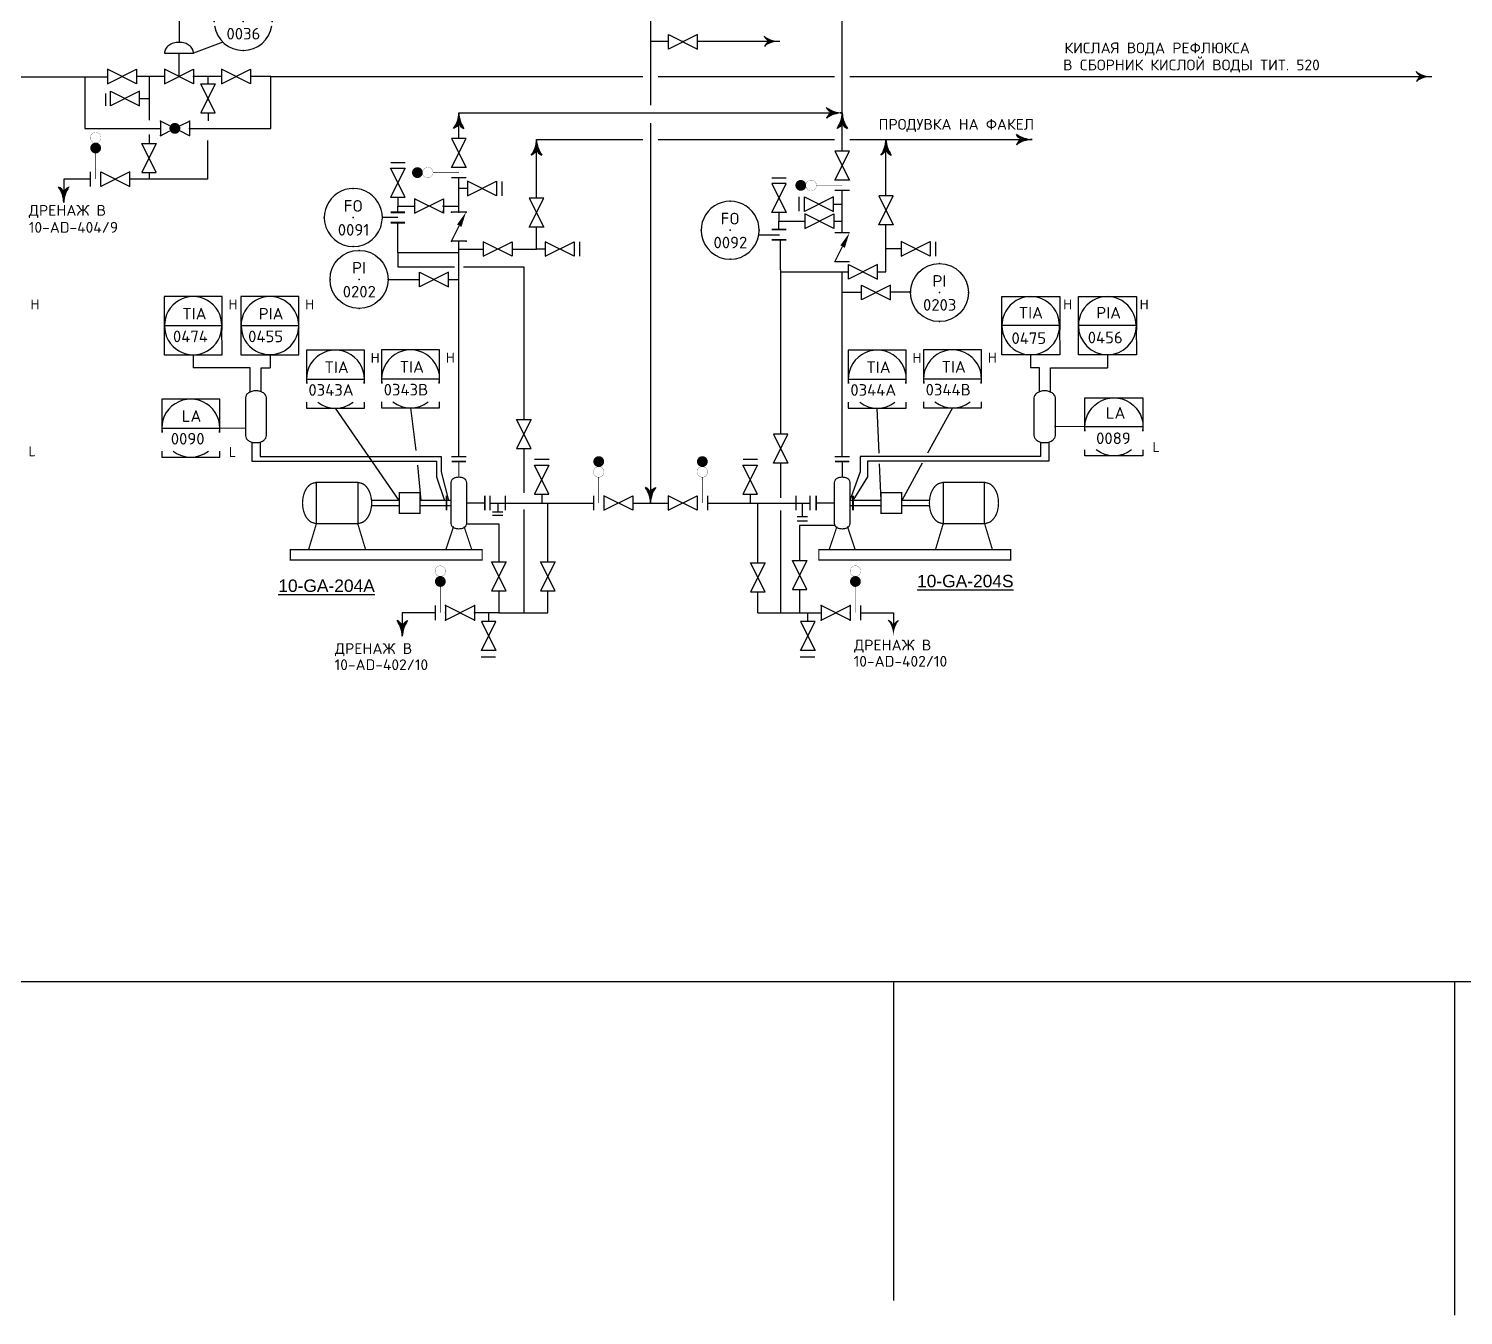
# Model space of a CAD drawing. Extents: x 78 to 490, y 181 to 404.
# Drawn here: x 412.7 to 430.01, y 181.8 to 197.31 of the extents above; entities that cross this region are included whole.
import ezdxf
from ezdxf.enums import TextEntityAlignment as Align

# ---------------------------------------------------------------- set-up
doc = ezdxf.new("R2010")
doc.units = 0
doc.linetypes.add('SDASH', pattern=[0.09375, 0.046875, -0.046875])
doc.layers.get('0').update_dxf_attribs({"linetype": 'CONTINUOUS'})
for name, color, linetype in [('IN-ATTRIBS', 7, 'CONTINUOUS'), ('IN-EQUIPMENT', 7, 'CONTINUOUS'), ('IN-INST-TAP', 7, 'CONTINUOUS'), ('IN-INSTRUMENT', 7, 'SDASH'), ('IN-MAJ-PROC', 7, 'CONTINUOUS'), ('IN-MIN-PROC', 7, 'CONTINUOUS'), ('IN-PNEUMATIC', 7, 'CONTINUOUS'), ('IN-TEXT', 51, 'CONTINUOUS')]:
    doc.layers.add(name, color=color, linetype=linetype)
doc.styles.add('ATTRIBS', font='SIMPLEX', dxfattribs={"width": 0.8, "height": 0.125})
doc.styles.add('HELV', font='HELV', dxfattribs={"height": 0.15})
doc.styles.add('NARROW', font='simplex', dxfattribs={"width": 0.75, "height": 0.1})
doc.styles.add('S1', font='simplex.shx')
doc.styles.add('SIMPLEX', font='SIMPLEX.shx')

# ---------------------------------------------------------------- blocks, each defined once
blk = doc.blocks.new('PH35')
at = {"layer": 'IN-ATTRIBS'}
for p in [(0, 0.25), (-0.25, 0), (0, 0), (0.25, 0), (0, -0.25)]:
    blk.add_point(p, dxfattribs=at)
at = {"layer": 'IN-ATTRIBS', "flags": 1}
for tag, style, width, p in [('IDNUM', 'ATTRIBS', 0.8, (0.009, 0.584)), ('DWGNO', 'ATTRIBS', 0.8, (0.003, 0.447)), ('FILENO', 'ATTRIBS', 0.8, (-0.003, 0.311)), ('LOC', 'ATTRIBS', 0.8, (-0.08, -0.422)), ('SIG', 'ATTRIBS', 0.8, (-0.087, -0.563)), ('INSTALL', 'ATTRIBS', 0.8, (-0.087, -0.699)), ('SERV', 'ATTRIBS', 0.8, (-0.083, -0.838)), ('DATE', 'ATTRIBS', 0.8, (-0.088, -0.969)), ('DES', 'NARROW', 0.75, (-0.087, -1.102)), ('CSYS', 'NARROW', 0.75, (-0.087, -1.243))]:
    blk.add_attdef(tag, text='', height=0.1, dxfattribs=dict(at, style=style, width=width)).set_placement(p, align=Align.CENTER)
at = {"layer": 'IN-ATTRIBS', "style": 'ATTRIBS', "flags": 1}
blk.add_attdef('SYSCDI', text='', height=0.1, dxfattribs=at).set_placement((-0.312, 0.312), align=Align.RIGHT)
at = {"layer": 'IN-ATTRIBS', "style": 'S1'}
for tag, p in [('XT', (0.324, 0.257)), ('A1', (0.323, 0.115)), ('A2', (0.323, -0.035)), ('A3', (0.323, -0.185)), ('RES', (0.323, -0.342))]:
    blk.add_attdef(tag, p, '', height=0.1, dxfattribs=at)
at = {"layer": 'IN-ATTRIBS', "style": 'ATTRIBS'}
blk.add_attdef('SYSCDV', text='', height=0.1, dxfattribs=at).set_placement((-0.312, 0.141), align=Align.RIGHT)
at = {"layer": 'IN-ATTRIBS', "style": 'S1'}
for tag, p in [('INSTTYPE', (0, 0.05)), ('TAGNUM', (0.002, -0.156)), ('MD', (0.402, -0.565)), ('SZ', (0.402, -0.696))]:
    blk.add_attdef(tag, text='', height=0.1, dxfattribs=at).set_placement(p, align=Align.CENTER)
blk = doc.blocks.new('PH35A')
blk.add_circle((0, 0), 0.25)
blk = doc.blocks.new('VALVTEXT')
at = {"layer": 'IN-ATTRIBS'}
for p in [(0, 0.0625), (0, 0), (0.25, 0.0625), (0.25, 0), (0, -0.0625), (0.25, -0.0625)]:
    blk.add_point(p, dxfattribs=at)
at = {"layer": 'IN-ATTRIBS', "style": 'S1', "flags": 1}
for tag, p in [('IDNUM', (0.125, 0.5625)), ('DWGNO', (0.125, 0.4375)), ('FILENO', (0.125, 0.3125))]:
    blk.add_attdef(tag, text='', height=0.1, dxfattribs=at).set_placement(p, align=Align.CENTER)
at = {"layer": 'IN-ATTRIBS', "style": 'S1'}
for tag, p in [('MODE', (0.125, 0.078125)), ('SIZE', (0.125, -0.1875))]:
    blk.add_attdef(tag, text='', height=0.1, dxfattribs=at).set_placement(p, align=Align.CENTER)
blk = doc.blocks.new('BUBTEXT')
at = {"layer": 'IN-ATTRIBS'}
for p in [(0, 0.25), (-0.25, 0), (0, 0), (0.25, 0), (0, -0.25)]:
    blk.add_point(p, dxfattribs=at)
at = {"layer": 'IN-ATTRIBS', "flags": 1}
for tag, style, width, p in [('IDNUM', 'ATTRIBS', 0.8, (0.009, 0.584)), ('DWGNO', 'ATTRIBS', 0.8, (0.003, 0.447)), ('FILENO', 'ATTRIBS', 0.8, (-0.003, 0.311)), ('LOC', 'ATTRIBS', 0.8, (-0.08, -0.422)), ('SIG', 'ATTRIBS', 0.8, (-0.087, -0.563)), ('INSTALL', 'ATTRIBS', 0.8, (-0.087, -0.699)), ('SERV', 'ATTRIBS', 0.8, (-0.083, -0.838)), ('DATE', 'ATTRIBS', 0.8, (-0.088, -0.969)), ('DES', 'NARROW', 0.75, (-0.087, -1.102)), ('CSYS', 'NARROW', 0.75, (-0.087, -1.243))]:
    blk.add_attdef(tag, text='', height=0.1, dxfattribs=dict(at, style=style, width=width)).set_placement(p, align=Align.CENTER)
at = {"layer": 'IN-ATTRIBS', "style": 'ATTRIBS', "flags": 1}
blk.add_attdef('SYSCDI', text='', height=0.1, dxfattribs=at).set_placement((-0.312, 0.312), align=Align.RIGHT)
at = {"layer": 'IN-ATTRIBS', "style": 'S1'}
for tag, p in [('XT', (0.324, 0.257)), ('A1', (0.323, 0.115)), ('A2', (0.323, -0.035)), ('A3', (0.323, -0.185)), ('RES', (0.323, -0.342))]:
    blk.add_attdef(tag, p, '', height=0.1, dxfattribs=at)
at = {"layer": 'IN-ATTRIBS', "style": 'ATTRIBS'}
blk.add_attdef('SYSCDV', text='', height=0.1, dxfattribs=at).set_placement((-0.312, 0.141), align=Align.RIGHT)
at = {"layer": 'IN-ATTRIBS', "style": 'S1'}
for tag, p in [('INSTTYPE', (0, 0.05)), ('TAGNUM', (0.002, -0.156)), ('MD', (0.402, -0.565)), ('SZ', (0.402, -0.696))]:
    blk.add_attdef(tag, text='', height=0.1, dxfattribs=at).set_placement(p, align=Align.CENTER)
blk = doc.blocks.new('PH29B')
at = {"linetype": 'Continuous'}
blk.add_line((-0.25, 0), (0.25, 0), dxfattribs=at)
for points in [[(0.25, -0.038), (0.25, 0.25), (-0.25, 0.25), (-0.25, -0.038)], [(-0.25, -0.199), (-0.25, -0.25), (0.25, -0.25), (0.25, -0.199)]]:
    blk.add_lwpolyline(points)
for start, end in [(351.1529, 188.8471), (232.6037, 307.3963)]:
    blk.add_arc((0, 0), 0.25, start, end)

msp = doc.modelspace()

# ---------------------------------------------------------------- linework, layer by layer
at = {"color": 2}
for p, q in [((414.344, 197.016), (414.694, 197.016)), ((414.519, 196.735), (414.519, 197.016)), ((414.344, 196.647), (414.694, 196.822)), ((414.694, 196.647), (414.344, 196.822)), ((414.344, 196.822), (414.344, 196.647)), ((414.694, 196.822), (414.694, 196.647)), ((413.636, 196.381), (413.636, 196.531)), ((414.041, 196.471), (414.162, 196.471)), ((413.45, 195.41), (413.45, 195.585)), ((413.925, 195.585), (413.575, 195.41)), ((413.575, 195.585), (413.925, 195.41)), ((413.575, 195.41), (413.575, 195.585)), ((413.925, 195.41), (413.925, 195.585)), ((417.247, 195.696), (417.072, 195.696)), ((417.981, 195.514), (417.806, 195.514)), ((418.416, 195.296), (418.416, 195.471)), ((421.668, 195.514), (421.843, 195.514)), ((417.999, 195.384), (417.894, 195.384)), ((421.996, 195.285), (421.996, 195.11)), ((422.606, 195.36), (422.431, 195.36)), ((417.708, 195.173), (417.894, 195.173)), ((417.981, 195.101), (417.806, 195.101)), ((422.413, 195.197), (422.519, 195.197)), ((419.354, 194.567), (419.354, 194.742)), ((422.606, 194.85), (422.431, 194.85)), ((423.647, 194.568), (423.647, 194.743)), ((418.937, 194.655), (418.831, 194.655)), ((423.23, 194.656), (423.047, 194.656)), ((417.806, 192.155), (417.981, 192.155)), ((418.982, 192.115), (418.807, 192.115)), ((421.497, 192.115), (421.322, 192.115)), ((418.269, 191.68), (418.269, 191.505)), ((418.363, 191.592), (418.363, 191.483)), ((418.452, 191.68), (418.452, 191.505)), ((418.894, 191.698), (418.894, 191.592)), ((419.519, 191.68), (419.519, 191.505)), ((420.894, 191.68), (420.894, 191.505)), ((421.409, 191.698), (421.409, 191.592)), ((421.959, 191.68), (421.959, 191.505)), ((422.037, 191.592), (422.037, 191.428)), ((422.129, 191.68), (422.129, 191.505)), ((418.426, 191.483), (418.301, 191.483)), ((418.426, 191.442), (418.301, 191.442)), ((421.974, 191.428), (422.099, 191.428)), ((421.974, 191.378), (422.099, 191.378)), ((417.608, 190.356), (417.608, 190.181)), ((417.733, 190.356), (417.733, 190.181)), ((418.083, 190.181), (417.733, 190.356)), ((417.733, 190.181), (418.083, 190.356)), ((418.083, 190.356), (418.083, 190.181)), ((418.255, 190.163), (418.255, 190.268)), ((422.104, 190.163), (422.104, 190.268)), ((422.616, 190.181), (422.266, 190.356)), ((422.266, 190.181), (422.616, 190.356)), ((422.266, 190.356), (422.266, 190.181)), ((422.616, 190.356), (422.616, 190.181)), ((422.741, 190.356), (422.741, 190.181)), ((418.338, 189.734), (418.163, 189.734)), ((422.187, 189.734), (422.012, 189.734))]:
    msp.add_line(p, q, dxfattribs=at)
at = {"color": 5}
for p, q in [((420.3, 196.735), (422.425, 196.735)), ((422.612, 196.735), (429.633, 196.735)), ((415.329, 192.891), (415.32, 192.861)), ((415.32, 192.861), (415.32, 192.405)), ((415.573, 192.861), (415.564, 192.891)), ((415.573, 192.405), (415.573, 192.861)), ((424.835, 192.861), (424.844, 192.891)), ((424.835, 192.405), (424.835, 192.861)), ((425.079, 192.891), (425.088, 192.861)), ((425.088, 192.861), (425.088, 192.405)), ((415.32, 192.405), (415.329, 192.375)), ((415.564, 192.375), (415.573, 192.405)), ((424.844, 192.375), (424.835, 192.405)), ((425.088, 192.405), (425.079, 192.375))]:
    msp.add_line(p, q, dxfattribs=at)
at = {"linetype": 'Continuous'}
for p, q in [((414.339, 193.731), (415.039, 193.731)), ((415.263, 193.731), (415.963, 193.731)), ((425.145, 193.731), (424.445, 193.731)), ((426.068, 193.731), (425.368, 193.731)), ((417.175, 191.624), (416.405, 192.736))]:
    msp.add_line(p, q, dxfattribs=at)
for p, q in [((417.312, 192.739), (417.375, 192.224)), ((422.963, 192.195), (422.942, 192.736)), ((423.85, 192.739), (423.546, 192.193)), ((417.397, 192.049), (417.436, 191.624)), ((422.987, 191.624), (422.969, 192.066)), ((423.484, 192.073), (423.237, 191.624))]:
    msp.add_line(p, q)
at = {"color": 6}
for p, q in [((416.175, 191.342), (416.175, 191.842)), ((416.675, 191.842), (416.675, 191.342)), ((79.948, 185.824), (463.566, 185.824))]:
    msp.add_line(p, q, dxfattribs=at)
at = {"color": 2}
msp.add_lwpolyline([(414.694, 197.016, 0.126822), (414.681, 197.064, 0.10607), (414.642, 197.109, 0.085783), (414.588, 197.137, 0.075445), (414.519, 197.147, 0.075445), (414.45, 197.137, 0.085783), (414.395, 197.109, 0.10607), (414.356, 197.064, 0.126822), (414.344, 197.016, 0.126822)], format="xyb", dxfattribs=at)
for points in [[(420.775, 197.242), (420.425, 197.067), (420.425, 197.242), (420.775, 197.067)], [(413.656, 196.647), (414.006, 196.822), (414.006, 196.647), (413.656, 196.822)], [(415.031, 196.647), (415.381, 196.822), (415.381, 196.647), (415.031, 196.822)], [(414.955, 196.298), (414.78, 196.648), (414.955, 196.648), (414.78, 196.298)], [(414.041, 196.558), (413.691, 196.383), (413.691, 196.558), (414.041, 196.383)], [(414.244, 195.579), (414.069, 195.929), (414.244, 195.929), (414.069, 195.579)], [(417.806, 195.989), (417.981, 195.639), (417.806, 195.639), (417.981, 195.989)], [(422.431, 195.835), (422.606, 195.485), (422.431, 195.485), (422.606, 195.835)], [(417.246, 195.279), (417.071, 195.629), (417.246, 195.629), (417.071, 195.279)], [(417.999, 195.297), (418.349, 195.472), (418.349, 195.297), (417.999, 195.472)], [(421.669, 195.097), (421.844, 195.447), (421.669, 195.447), (421.844, 195.097)], [(417.358, 195.086), (417.708, 195.261), (417.708, 195.086), (417.358, 195.261)], [(418.743, 195.267), (418.918, 194.917), (418.743, 194.917), (418.918, 195.267)], [(422.413, 195.284), (422.063, 195.109), (422.063, 195.284), (422.413, 195.109)], [(422.96, 195.296), (423.135, 194.946), (422.96, 194.946), (423.135, 195.296)], [(422.419, 194.904), (422.069, 195.079), (422.069, 194.904), (422.419, 195.079)], [(418.187, 194.567), (418.537, 194.742), (418.537, 194.567), (418.187, 194.742)], [(418.937, 194.567), (419.287, 194.742), (419.287, 194.567), (418.937, 194.742)], [(423.23, 194.569), (423.58, 194.744), (423.58, 194.569), (423.23, 194.744)], [(417.769, 194.376), (417.419, 194.201), (417.419, 194.376), (417.769, 194.201)], [(422.944, 194.468), (422.594, 194.293), (422.594, 194.468), (422.944, 194.293)], [(423.101, 194.219), (422.751, 194.044), (422.751, 194.219), (423.101, 194.044)], [(418.766, 192.248), (418.591, 192.598), (418.766, 192.598), (418.591, 192.248)], [(421.688, 192.074), (421.863, 192.424), (421.688, 192.424), (421.863, 192.074)], [(418.981, 191.698), (418.806, 192.048), (418.981, 192.048), (418.806, 191.698)], [(421.496, 191.698), (421.321, 192.048), (421.496, 192.048), (421.321, 191.698)], [(419.644, 191.505), (419.994, 191.68), (419.994, 191.505), (419.644, 191.68)], [(420.419, 191.505), (420.769, 191.68), (420.769, 191.505), (420.419, 191.68)], [(422.093, 190.551), (421.918, 190.901), (422.093, 190.901), (421.918, 190.551)], [(418.463, 190.534), (418.288, 190.884), (418.463, 190.884), (418.288, 190.534)], [(419.054, 190.533), (418.879, 190.883), (419.054, 190.883), (418.879, 190.533)], [(421.589, 190.522), (421.414, 190.872), (421.589, 190.872), (421.414, 190.522)], [(418.167, 189.813), (418.342, 190.163), (418.167, 190.163), (418.342, 189.813)], [(422.017, 189.813), (422.192, 190.163), (422.017, 190.163), (422.192, 189.813)]]:
    msp.add_lwpolyline(points, close=True, dxfattribs=at)
at = {"color": 5}
for points in [[(429.508, 196.735, -0.206864), (429.446, 196.797)], [(429.508, 196.735, 0.206864), (429.446, 196.672)]]:
    msp.add_lwpolyline(points, format="xyb", dxfattribs=at)
at = {"color": 2}
for points in [[(414.409, 196.139), (414.293, 196.197), (414.293, 196.022), (414.409, 196.08)], [(414.527, 196.139), (414.643, 196.197), (414.643, 196.022), (414.527, 196.08)], [(417.981, 194.751), (417.806, 194.751), (417.899, 194.936)], [(422.606, 194.5), (422.431, 194.5), (422.524, 194.685)]]:
    msp.add_lwpolyline(points, dxfattribs=at)
for points, const_width in [([(414.435, 196.11, 1), (414.501, 196.11, 1)], 0.0656), ([(413.577, 195.998, 1), (413.449, 195.998, 1)], 0.0025), ([(413.545, 195.873, 1), (413.48, 195.873, 1)], 0.065), ([(417.394, 195.544, 1), (417.394, 195.609, 1)], 0.065), ([(417.519, 195.513, 1), (417.519, 195.64, 1)], 0.0025), ([(422.019, 195.39, 1), (422.019, 195.455, 1)], 0.065), ([(422.144, 195.358, 1), (422.144, 195.486, 1)], 0.0025), ([(419.549, 192.092, 1), (419.614, 192.092, 1)], 0.065), ([(420.799, 192.092, 1), (420.864, 192.092, 1)], 0.065), ([(419.517, 191.967, 1), (419.645, 191.967, 1)], 0.0025), ([(420.767, 191.967, 1), (420.895, 191.967, 1)], 0.0025), ([(417.607, 190.771, -1), (417.734, 190.771, -1)], 0.0025), ([(422.742, 190.771, 1), (422.614, 190.771, 1)], 0.0025), ([(417.638, 190.646, -1), (417.703, 190.646, -1)], 0.065), ([(422.711, 190.646, 1), (422.646, 190.646, 1)], 0.065)]:
    msp.add_lwpolyline(points, format="xyb", close=True, dxfattribs=dict(at, const_width=const_width))
for points, const_width in [([(413.513, 195.81), (413.513, 195.498)], 0.005), ([(417.581, 195.576), (417.894, 195.576)], 0.005), ([(422.206, 195.422), (422.519, 195.422)], 0.005), ([(417.071, 195.098), (417.246, 195.098)], 0.021), ([(417.071, 194.973), (417.246, 194.973)], 0.021), ([(421.844, 194.89), (421.669, 194.89)], 0.021), ([(421.844, 194.765), (421.669, 194.765)], 0.021), ([(419.581, 191.905), (419.581, 191.592)], 0.005), ([(420.831, 191.905), (420.831, 191.592)], 0.005), ([(417.671, 190.581), (417.671, 190.268)], 0.005), ([(422.678, 190.581), (422.678, 190.268)], 0.005)]:
    msp.add_lwpolyline(points, dxfattribs=dict(at, const_width=const_width))
for points in [[(415.039, 193.677), (415.039, 194.081), (414.339, 194.081), (414.339, 193.677)], [(415.963, 193.677), (415.963, 194.081), (415.263, 194.081), (415.263, 193.677)], [(424.445, 193.677), (424.445, 194.081), (425.145, 194.081), (425.145, 193.677)], [(425.368, 193.677), (425.368, 194.081), (426.068, 194.081), (426.068, 193.677)], [(414.339, 193.731), (414.339, 193.381), (415.039, 193.381), (415.035, 193.731)], [(415.263, 193.731), (415.263, 193.381), (415.963, 193.381), (415.963, 193.735)], [(425.14, 193.731), (425.145, 193.381), (424.445, 193.381), (424.445, 193.731)], [(426.064, 193.731), (426.068, 193.381), (425.368, 193.381), (425.368, 193.731)]]:
    msp.add_lwpolyline(points)
at = {"color": 6}
for points, const_width in [([(417.806, 192.092), (417.981, 192.092)], 0.021), ([(417.894, 191.905), (417.894, 192.092)], 0.015), ([(416.836, 191.624), (417.175, 191.624)], 0.015), ([(417.8, 191.624), (417.425, 191.624)], 0.015), ([(417.746, 191.68), (417.746, 191.505)], 0.021), ([(418.206, 191.68), (418.206, 191.505)], 0.021), ([(416.836, 191.561), (417.175, 191.561)], 0.015), ([(417.8, 191.561), (417.425, 191.561)], 0.015), ([(416.175, 191.342), (416.081, 191.03)], 0.015), ([(416.675, 191.342), (416.769, 191.03)], 0.015), ([(417.831, 191.311), (417.737, 191.03)], 0.015), ([(417.956, 191.311), (418.05, 191.03)], 0.015)]:
    msp.add_lwpolyline(points, dxfattribs=dict(at, const_width=const_width))
at = {"color": 6, "const_width": 0.015}
for points in [[(416.675, 191.842), (416.735, 191.825, -0.107118), (416.793, 191.769, -0.079807), (416.828, 191.692, -0.067453), (416.842, 191.592, -0.067453), (416.828, 191.493, -0.079807), (416.793, 191.416, -0.107118), (416.735, 191.36), (416.675, 191.342), (416.175, 191.342), (416.115, 191.36, -0.107118), (416.057, 191.416, -0.079807), (416.022, 191.493, -0.067453), (416.008, 191.592, -0.067453), (416.022, 191.692, -0.079807), (416.057, 191.769, -0.107118), (416.115, 191.825), (416.175, 191.842)], [(417.8, 191.842), (417.806, 191.865, -0.107118), (417.827, 191.887, -0.079807), (417.856, 191.9), (417.894, 191.905), (417.931, 191.9, -0.079807), (417.96, 191.887, -0.107118), (417.981, 191.865), (417.987, 191.842), (417.987, 191.342), (417.981, 191.32, -0.107118), (417.96, 191.298, -0.079807), (417.931, 191.285), (417.894, 191.28), (417.856, 191.285, -0.079807), (417.827, 191.298, -0.107118), (417.806, 191.32), (417.8, 191.342)]]:
    msp.add_lwpolyline(points, format="xyb", close=True, dxfattribs=at)
for points in [[(417.425, 191.467), (417.175, 191.467), (417.175, 191.717), (417.425, 191.717)], [(418.175, 190.905), (415.862, 190.905), (415.862, 191.03), (418.175, 191.03)]]:
    msp.add_lwpolyline(points, close=True, dxfattribs=at)
at = {"color": 7}
msp.add_circle((423.692, 194.13), 0.35, dxfattribs=at)
for centre, radius, start, end in [((415.292, 197.4), 0.35, 188.8471, 351.1529), ((416.621, 195.035), 0.35, 351.1529, 188.8471), ((421.167, 194.882), 0.35, 351.1529, 188.8471), ((416.621, 195.035), 0.35, 188.8471, 351.1529), ((421.167, 194.882), 0.35, 188.8471, 351.1529), ((414.689, 193.735), 0.346, 359.282, 180.718), ((415.615, 193.733), 0.348, 359.6548, 180.3452), ((424.793, 193.733), 0.348, 359.6576, 180.3424), ((425.716, 193.733), 0.348, 359.6548, 180.3452), ((414.689, 193.727), 0.346, 179.3795, 0.6205), ((415.615, 193.73), 0.348, 179.787, 0.213), ((424.793, 193.728), 0.348, 179.5934, 0.4066), ((425.718, 193.731), 0.35, 180, 360)]:
    msp.add_arc(centre, radius, start, end)
at = {"color": 5}
for centre, radius, start, end in [((415.41, 192.84), 0.0962, 123.6874, 148.1439), ((415.432, 192.807), 0.135, 105.4356, 123.6874), ((415.446, 192.756), 0.189, 90, 105.4356), ((415.446, 192.756), 0.189, 74.5644, 90), ((415.461, 192.807), 0.135, 56.3126, 74.5644), ((415.482, 192.84), 0.0962, 31.8561, 56.3126), ((424.925, 192.84), 0.0962, 123.6874, 148.1439), ((424.947, 192.807), 0.135, 105.4356, 123.6874), ((424.961, 192.756), 0.189, 90, 105.4356), ((424.961, 192.756), 0.189, 74.5644, 90), ((424.975, 192.807), 0.135, 56.3126, 74.5644), ((424.997, 192.84), 0.0962, 31.8561, 56.3126), ((415.41, 192.425), 0.0962, 211.8561, 236.3126), ((415.432, 192.458), 0.135, 236.3126, 254.5644), ((415.446, 192.509), 0.189, 254.5644, 270), ((415.446, 192.509), 0.189, 270, 285.4356), ((415.461, 192.458), 0.135, 285.4356, 303.6874), ((415.482, 192.425), 0.0962, 303.6874, 328.1439), ((424.925, 192.425), 0.0962, 211.8561, 236.3126), ((424.947, 192.458), 0.135, 236.3126, 254.5644), ((424.961, 192.509), 0.189, 254.5644, 270), ((424.961, 192.509), 0.189, 270, 285.4356), ((424.975, 192.458), 0.135, 285.4356, 303.6874), ((424.997, 192.425), 0.0962, 303.6874, 328.1439)]:
    msp.add_arc(centre, radius, start, end, dxfattribs=at)
at = {"color": 7}
for p in [(414.344, 196.735), (414.694, 196.735)]:
    msp.add_point(p, dxfattribs=at)
at = {"color": 5}
for points in [[(429.48, 196.776), (429.454, 196.781), (429.446, 196.797)], [(429.48, 196.693), (429.454, 196.688), (429.446, 196.672)], [(429.516, 196.759), (429.464, 196.766), (429.48, 196.776), (429.454, 196.781)], [(429.516, 196.711), (429.464, 196.703), (429.48, 196.693), (429.454, 196.688)], [(429.554, 196.746), (429.477, 196.753), (429.516, 196.759), (429.464, 196.766)], [(429.554, 196.723), (429.477, 196.716), (429.516, 196.711), (429.464, 196.703)], [(429.593, 196.738), (429.492, 196.743), (429.554, 196.746), (429.477, 196.753)], [(429.593, 196.731), (429.492, 196.727), (429.554, 196.723), (429.477, 196.716)], [(429.633, 196.735), (429.508, 196.735), (429.593, 196.738), (429.492, 196.743)], [(429.633, 196.735), (429.508, 196.735), (429.593, 196.731), (429.492, 196.727)]]:
    msp.add_solid(points, dxfattribs=at)
at = {"color": 2}
for points in [[(417.925, 194.921), (417.981, 195.101), (417.872, 194.951)], [(422.55, 194.669), (422.606, 194.85), (422.497, 194.7)]]:
    msp.add_solid(points, dxfattribs=at)
at = {"layer": 'IN-ATTRIBS'}
for p in [(417.706, 195.172), (417.706, 195.11)]:
    msp.add_point(p, dxfattribs=at)
at = {"layer": 'IN-EQUIPMENT', "color": 2}
msp.add_line((422.431, 192.155), (422.606, 192.155), dxfattribs=at)
at = {"layer": 'IN-EQUIPMENT', "color": 6}
for p, q in [((423.737, 191.842), (423.737, 191.342)), ((424.237, 191.342), (424.237, 191.842))]:
    msp.add_line(p, q, dxfattribs=at)
for points, const_width in [([(422.431, 192.092), (422.606, 192.092)], 0.021), ([(422.519, 191.905), (422.519, 192.092)], 0.015), ([(417.991, 191.592), (418.206, 191.592)], 0.015), ([(422.206, 191.68), (422.206, 191.505)], 0.021), ([(422.421, 191.592), (422.206, 191.592)], 0.015), ([(422.612, 191.624), (422.987, 191.624)], 0.015), ([(422.649, 191.68), (422.649, 191.505)], 0.021), ([(423.576, 191.624), (423.237, 191.624)], 0.015), ([(422.612, 191.561), (422.987, 191.561)], 0.015), ([(423.576, 191.561), (423.237, 191.561)], 0.015), ([(422.456, 191.311), (422.362, 191.03)], 0.015), ([(422.581, 191.311), (422.675, 191.03)], 0.015), ([(423.737, 191.342), (423.644, 191.03)], 0.015), ([(424.237, 191.342), (424.331, 191.03)], 0.015)]:
    msp.add_lwpolyline(points, dxfattribs=dict(at, const_width=const_width))
at = {"layer": 'IN-EQUIPMENT', "color": 6, "const_width": 0.015}
for points in [[(422.612, 191.842), (422.606, 191.865, 0.107118), (422.585, 191.887, 0.079807), (422.556, 191.9), (422.519, 191.905), (422.481, 191.9, 0.079807), (422.452, 191.887, 0.107118), (422.431, 191.865), (422.425, 191.842), (422.425, 191.342), (422.431, 191.32, 0.107118), (422.452, 191.298, 0.079807), (422.481, 191.285), (422.519, 191.28), (422.556, 191.285, 0.079807), (422.585, 191.298, 0.107118), (422.606, 191.32), (422.612, 191.342)], [(423.737, 191.842), (423.677, 191.825, 0.107118), (423.62, 191.769, 0.079807), (423.584, 191.692, 0.067453), (423.571, 191.592, 0.067453), (423.584, 191.493, 0.079807), (423.62, 191.416, 0.107118), (423.677, 191.36), (423.737, 191.342), (424.237, 191.342), (424.297, 191.36, 0.107118), (424.355, 191.416, 0.079807), (424.391, 191.493, 0.067453), (424.404, 191.592, 0.067453), (424.391, 191.692, 0.079807), (424.355, 191.769, 0.107118), (424.297, 191.825), (424.237, 191.842)]]:
    msp.add_lwpolyline(points, format="xyb", close=True, dxfattribs=at)
for points in [[(422.987, 191.467), (423.237, 191.467), (423.237, 191.717), (422.987, 191.717)], [(422.237, 190.905), (424.55, 190.905), (424.55, 191.03), (422.237, 191.03)]]:
    msp.add_lwpolyline(points, close=True, dxfattribs=at)
at = {"layer": 'IN-INST-TAP', "color": 7}
for p, q in [((417.158, 195.035), (416.971, 195.035)), ((421.512, 194.828), (421.762, 194.828))]:
    msp.add_line(p, q, dxfattribs=at)
at = {"layer": 'IN-MAJ-PROC', "color": 3}
for p, q in [((420.206, 198.641), (420.206, 196.391)), ((422.519, 196.297), (422.519, 198.61)), ((417.894, 196.297), (420.206, 196.297)), ((420.206, 196.297), (422.394, 196.297)), ((417.894, 195.989), (417.894, 196.172)), ((420.206, 196.172), (420.206, 191.592)), ((422.519, 195.835), (422.519, 196.172)), ((417.894, 195.101), (417.894, 195.514)), ((422.519, 194.85), (422.519, 195.36)), ((417.894, 192.155), (417.894, 194.751)), ((422.519, 192.155), (422.519, 194.38)), ((418.269, 191.592), (419.519, 191.592)), ((419.994, 191.592), (420.419, 191.592)), ((420.894, 191.592), (422.128, 191.592))]:
    msp.add_line(p, q, dxfattribs=at)
for points in [[(417.894, 196.297, 0.150368), (417.956, 196.11, 0.150368)], [(422.394, 196.297, -0.206864), (422.331, 196.36, -0.206864)], [(422.519, 196.297, 0.150368), (422.331, 196.235, 0.150368)], [(422.394, 196.297, 0.206864), (422.331, 196.235, 0.206864)], [(422.519, 196.297, 0.150368), (422.581, 196.11, 0.150368)], [(417.894, 196.172, -0.206864), (417.831, 196.11, -0.206864)], [(417.894, 196.172, 0.206864), (417.956, 196.11, 0.206864)], [(422.519, 196.172, -0.206864), (422.456, 196.11, -0.206864)], [(422.519, 196.172, 0.206864), (422.581, 196.11, 0.206864)], [(420.206, 191.592, 0.150368), (420.144, 191.78, 0.150368)], [(420.206, 191.717, 0.206864), (420.144, 191.78, 0.206864)], [(420.206, 191.717, -0.206864), (420.269, 191.78, -0.206864)]]:
    msp.add_lwpolyline(points, format="xyb", dxfattribs=at)
for centre, start, end in [((417.558, 196.305), 324.4623, 358.6678), ((422.526, 196.633), 234.4623, 268.6678), ((422.183, 196.305), 324.4623, 358.6678), ((420.542, 191.585), 144.4623, 178.6678)]:
    msp.add_arc(centre, 0.336, start, end, dxfattribs=at)
for points in [[(417.894, 196.297), (417.894, 196.172), (417.89, 196.257), (417.886, 196.156)], [(417.894, 196.297), (417.894, 196.172), (417.897, 196.257), (417.902, 196.156)], [(422.365, 196.338), (422.339, 196.343), (422.331, 196.36)], [(422.401, 196.321), (422.35, 196.329), (422.365, 196.338), (422.339, 196.343)], [(422.401, 196.273), (422.35, 196.266), (422.365, 196.256), (422.339, 196.251)], [(422.439, 196.308), (422.363, 196.316), (422.401, 196.321), (422.35, 196.329)], [(422.439, 196.286), (422.363, 196.278), (422.401, 196.273), (422.35, 196.266)], [(422.479, 196.3), (422.377, 196.305), (422.439, 196.308), (422.363, 196.316)], [(422.479, 196.294), (422.377, 196.289), (422.439, 196.286), (422.363, 196.278)], [(422.519, 196.297), (422.394, 196.297), (422.479, 196.3), (422.377, 196.305)], [(422.519, 196.297), (422.394, 196.297), (422.479, 196.294), (422.377, 196.289)], [(422.519, 196.297), (422.519, 196.172), (422.515, 196.257), (422.511, 196.156)], [(422.519, 196.297), (422.519, 196.172), (422.522, 196.257), (422.527, 196.156)], [(417.852, 196.144), (417.847, 196.118), (417.831, 196.11)], [(417.87, 196.18), (417.862, 196.128), (417.852, 196.144), (417.847, 196.118)], [(417.882, 196.218), (417.875, 196.141), (417.87, 196.18), (417.862, 196.128)], [(417.89, 196.257), (417.886, 196.156), (417.882, 196.218), (417.875, 196.141)], [(417.897, 196.257), (417.902, 196.156), (417.905, 196.218), (417.912, 196.141)], [(417.905, 196.218), (417.912, 196.141), (417.918, 196.18), (417.925, 196.128)], [(417.918, 196.18), (417.925, 196.128), (417.935, 196.144), (417.94, 196.118)], [(417.935, 196.144), (417.94, 196.118), (417.956, 196.11)], [(422.365, 196.256), (422.339, 196.251), (422.331, 196.235)], [(422.477, 196.144), (422.472, 196.118), (422.456, 196.11)], [(422.495, 196.18), (422.487, 196.128), (422.477, 196.144), (422.472, 196.118)], [(422.507, 196.218), (422.5, 196.141), (422.495, 196.18), (422.487, 196.128)], [(422.515, 196.257), (422.511, 196.156), (422.507, 196.218), (422.5, 196.141)], [(422.522, 196.257), (422.527, 196.156), (422.53, 196.218), (422.537, 196.141)], [(422.53, 196.218), (422.537, 196.141), (422.543, 196.18), (422.55, 196.128)], [(422.543, 196.18), (422.55, 196.128), (422.56, 196.144), (422.565, 196.118)], [(422.56, 196.144), (422.565, 196.118), (422.581, 196.11)], [(420.165, 191.746), (420.16, 191.772), (420.144, 191.78)], [(420.182, 191.71), (420.175, 191.761), (420.165, 191.746), (420.16, 191.772)], [(420.23, 191.71), (420.238, 191.761), (420.247, 191.746), (420.252, 191.772)], [(420.247, 191.746), (420.252, 191.772), (420.269, 191.78)], [(420.195, 191.672), (420.187, 191.748), (420.182, 191.71), (420.175, 191.761)], [(420.203, 191.632), (420.198, 191.734), (420.195, 191.672), (420.187, 191.748)], [(420.206, 191.592), (420.206, 191.717), (420.203, 191.632), (420.198, 191.734)], [(420.206, 191.592), (420.206, 191.717), (420.209, 191.632), (420.214, 191.734)], [(420.209, 191.632), (420.214, 191.734), (420.217, 191.672), (420.225, 191.748)], [(420.217, 191.672), (420.225, 191.748), (420.23, 191.71), (420.238, 191.761)]]:
    msp.add_solid(points, dxfattribs=at)
at = {"layer": 'IN-MIN-PROC', "color": 5}
for p, q in [((420.203, 197.16), (420.425, 197.16)), ((420.775, 197.16), (421.768, 197.16)), ((413.656, 196.728), (412.265, 196.728)), ((413.381, 196.735), (413.381, 196.11)), ((414.344, 196.735), (414.006, 196.735)), ((414.162, 196.207), (414.162, 196.735)), ((415.031, 196.735), (414.694, 196.735)), ((414.868, 196.648), (414.868, 196.735)), ((415.626, 196.735), (415.381, 196.735)), ((415.626, 196.735), (420.112, 196.735)), ((415.626, 196.11), (415.626, 196.735)), ((414.868, 196.298), (414.868, 196.2)), ((413.381, 196.11), (414.293, 196.11)), ((414.644, 196.11), (415.626, 196.11)), ((414.162, 195.929), (414.162, 196.038)), ((414.867, 195.498), (414.867, 195.963)), ((418.831, 195.976), (420.112, 195.976)), ((420.298, 195.976), (422.425, 195.976)), ((422.612, 195.976), (424.81, 195.976)), ((423.047, 195.296), (423.047, 195.976)), ((418.832, 195.267), (418.831, 195.883)), ((414.162, 195.498), (414.162, 195.579)), ((413.128, 195.498), (413.128, 195.341)), ((413.45, 195.498), (413.128, 195.498)), ((414.867, 195.498), (413.925, 195.498)), ((417.158, 195.279), (417.158, 195.173)), ((417.158, 195.098), (417.158, 195.173)), ((417.158, 195.173), (417.358, 195.173)), ((421.756, 195.097), (421.756, 194.991)), ((417.158, 194.611), (417.158, 194.973)), ((418.831, 194.655), (418.831, 194.917)), ((421.754, 194.991), (422.069, 194.991)), ((421.756, 194.89), (421.756, 194.991)), ((422.419, 194.991), (422.519, 194.991)), ((423.047, 194.38), (423.047, 194.946)), ((418.831, 194.655), (418.831, 194.719)), ((421.776, 194.405), (421.776, 194.765)), ((417.158, 194.611), (417.158, 194.442)), ((417.894, 194.611), (417.158, 194.611)), ((417.894, 194.655), (418.187, 194.655)), ((418.543, 194.655), (418.831, 194.655)), ((417.158, 194.442), (417.84, 194.442)), ((417.952, 194.442), (418.678, 194.442)), ((418.678, 194.442), (418.678, 192.598)), ((421.776, 194.405), (421.776, 192.424)), ((421.776, 194.38), (422.594, 194.38)), ((422.944, 194.38), (423.047, 194.38)), ((418.678, 192.248), (418.678, 191.716)), ((421.776, 192.074), (421.776, 191.656)), ((418.966, 191.26), (418.966, 191.592)), ((421.502, 191.423), (421.502, 191.592)), ((418.678, 191.514), (418.678, 190.268)), ((421.502, 190.872), (421.502, 191.427)), ((421.776, 191.503), (421.776, 190.268)), ((417.987, 191.342), (418.376, 191.342)), ((418.376, 191.342), (418.376, 190.884)), ((418.966, 190.883), (418.966, 191.26)), ((422.005, 191.32), (422.005, 190.901)), ((422.431, 191.32), (422.005, 191.32)), ((418.376, 190.534), (418.376, 190.268)), ((418.966, 190.268), (418.966, 190.533)), ((421.502, 190.268), (421.502, 190.522)), ((422.005, 190.551), (422.005, 190.268)), ((417.608, 190.268), (417.212, 190.268)), ((417.212, 190.268), (417.212, 190.111)), ((418.376, 190.268), (418.083, 190.268)), ((418.376, 190.268), (418.966, 190.268)), ((421.502, 190.268), (422.005, 190.268)), ((422.005, 190.268), (422.266, 190.268)), ((422.741, 190.268), (423.137, 190.268)), ((423.137, 190.268), (423.137, 190.111))]:
    msp.add_line(p, q, dxfattribs=at)
at = {"layer": 'IN-MIN-PROC', "color": 7}
for p, q in [((420.59, 197.16), (420.611, 197.16)), ((417.158, 194.923), (417.158, 194.973)), ((417.04, 194.289), (417.419, 194.289)), ((423.352, 194.135), (423.101, 194.135))]:
    msp.add_line(p, q, dxfattribs=at)
at = {"layer": 'IN-MIN-PROC', "color": 3}
for p, q in [((417.769, 194.289), (417.894, 194.289)), ((422.751, 194.131), (422.519, 194.131))]:
    msp.add_line(p, q, dxfattribs=at)
at = {"layer": 'IN-MIN-PROC'}
for p, q in [((414.69, 193.381), (414.69, 193.223)), ((415.616, 193.381), (415.616, 193.223)), ((424.791, 193.381), (424.791, 193.223)), ((425.718, 193.381), (425.718, 193.223)), ((415.376, 193.223), (414.69, 193.223)), ((415.376, 192.931), (415.376, 193.223)), ((415.51, 193.223), (415.616, 193.223)), ((415.51, 192.934), (415.51, 193.223)), ((424.898, 193.223), (424.791, 193.223)), ((424.898, 192.934), (424.898, 193.223)), ((425.032, 193.223), (425.718, 193.223)), ((425.032, 192.931), (425.032, 193.223)), ((414.993, 192.496), (415.321, 192.497)), ((425.464, 192.511), (425.081, 192.513)), ((415.396, 192.327), (415.396, 192.097)), ((415.497, 192.327), (415.497, 192.155)), ((424.911, 192.327), (424.911, 192.155)), ((425.012, 192.327), (425.012, 192.097)), ((415.497, 192.155), (417.682, 192.155)), ((417.682, 192.155), (417.682, 191.97)), ((424.911, 192.155), (422.734, 192.155)), ((422.734, 192.155), (422.734, 191.97)), ((415.396, 192.097), (417.626, 192.097)), ((417.626, 192.097), (417.626, 191.908)), ((417.682, 191.97), (417.769, 191.624)), ((422.734, 191.97), (422.612, 191.624)), ((425.012, 192.097), (422.822, 192.097)), ((422.822, 192.097), (422.822, 191.908)), ((417.626, 191.908), (417.721, 191.624)), ((422.822, 191.908), (422.649, 191.624))]:
    msp.add_line(p, q, dxfattribs=at)
at = {"layer": 'IN-MIN-PROC', "color": 4, "linetype": 'Continuous'}
msp.add_line((423.138, 185.824), (423.138, 181.976), dxfattribs=at)
at = {"layer": 'IN-MIN-PROC', "color": 7, "linetype": 'Continuous'}
msp.add_line((429.909, 181.797), (429.909, 185.824), dxfattribs=at)
at = {"layer": 'IN-MIN-PROC', "color": 5}
for points in [[(421.643, 197.16, -0.206864), (421.581, 197.223, -0.206864)], [(421.643, 197.16, 0.206864), (421.581, 197.098, 0.206864)], [(418.831, 195.976, 0.150368), (418.894, 195.788, 0.150368)], [(423.047, 195.976, 0.150368), (423.11, 195.788, 0.150368)], [(424.685, 195.976, -0.206864), (424.622, 196.038, -0.206864)], [(424.685, 195.976, 0.206864), (424.622, 195.913, 0.206864)], [(424.81, 195.976, 0.150368), (424.622, 195.913, 0.150368)], [(418.831, 195.851, -0.206864), (418.769, 195.788, -0.206864)], [(418.831, 195.851, 0.206864), (418.894, 195.788, 0.206864)], [(423.047, 195.851, -0.206864), (422.985, 195.788, -0.206864)], [(423.047, 195.851, 0.206864), (423.11, 195.788, 0.206864)], [(413.128, 195.216, 0.150368), (413.065, 195.403, 0.150368)], [(413.128, 195.341, 0.206864), (413.065, 195.403, 0.206864)], [(413.128, 195.341, -0.206864), (413.19, 195.403, -0.206864)], [(417.212, 190.111, 0.206864), (417.149, 190.174, 0.206864)], [(417.212, 189.986, 0.150368), (417.149, 190.174, 0.150368)], [(417.212, 190.111, -0.206864), (417.274, 190.174, -0.206864)], [(423.137, 190.111, 0.206864), (423.074, 190.174, 0.206864)], [(423.137, 190.111, -0.206864), (423.199, 190.174, -0.206864)]]:
    msp.add_lwpolyline(points, format="xyb", dxfattribs=at)
for centre, start, end in [((418.495, 195.983), 324.4623, 358.6678), ((422.712, 195.983), 324.4623, 358.6678), ((424.817, 196.312), 234.4623, 268.6678), ((413.464, 195.208), 144.4623, 178.6678), ((417.548, 189.979), 144.4623, 178.6678)]:
    msp.add_arc(centre, 0.336, start, end, dxfattribs=at)
for points in [[(421.615, 197.201), (421.589, 197.206), (421.581, 197.223)], [(421.651, 197.184), (421.599, 197.192), (421.615, 197.201), (421.589, 197.206)], [(421.651, 197.136), (421.599, 197.129), (421.615, 197.119), (421.589, 197.114)], [(421.689, 197.171), (421.612, 197.179), (421.651, 197.184), (421.599, 197.192)], [(421.689, 197.149), (421.612, 197.141), (421.651, 197.136), (421.599, 197.129)], [(421.728, 197.163), (421.627, 197.168), (421.689, 197.171), (421.612, 197.179)], [(421.728, 197.157), (421.627, 197.152), (421.689, 197.149), (421.612, 197.141)], [(421.768, 197.16), (421.643, 197.16), (421.728, 197.163), (421.627, 197.168)], [(421.768, 197.16), (421.643, 197.16), (421.728, 197.157), (421.627, 197.152)], [(421.615, 197.119), (421.589, 197.114), (421.581, 197.098)], [(418.828, 195.936), (418.823, 195.834), (418.82, 195.896), (418.812, 195.82)], [(418.831, 195.976), (418.831, 195.851), (418.828, 195.936), (418.823, 195.834)], [(418.831, 195.976), (418.831, 195.851), (418.834, 195.936), (418.839, 195.834)], [(418.834, 195.936), (418.839, 195.834), (418.842, 195.896), (418.85, 195.82)], [(423.044, 195.936), (423.039, 195.834), (423.036, 195.896), (423.029, 195.82)], [(423.047, 195.976), (423.047, 195.851), (423.044, 195.936), (423.039, 195.834)], [(423.047, 195.976), (423.047, 195.851), (423.051, 195.936), (423.055, 195.834)], [(423.051, 195.936), (423.055, 195.834), (423.059, 195.896), (423.066, 195.82)], [(424.656, 196.017), (424.63, 196.022), (424.622, 196.038)], [(424.656, 195.934), (424.63, 195.929), (424.622, 195.913)], [(424.692, 196), (424.641, 196.007), (424.656, 196.017), (424.63, 196.022)], [(424.692, 195.952), (424.641, 195.944), (424.656, 195.934), (424.63, 195.929)], [(424.73, 195.987), (424.653, 195.994), (424.692, 196), (424.641, 196.007)], [(424.73, 195.964), (424.653, 195.957), (424.692, 195.952), (424.641, 195.944)], [(424.77, 195.979), (424.668, 195.984), (424.73, 195.987), (424.653, 195.994)], [(424.77, 195.972), (424.668, 195.968), (424.73, 195.964), (424.653, 195.957)], [(424.81, 195.976), (424.685, 195.976), (424.77, 195.979), (424.668, 195.984)], [(424.81, 195.976), (424.685, 195.976), (424.77, 195.972), (424.668, 195.968)], [(418.79, 195.822), (418.785, 195.796), (418.769, 195.788)], [(418.807, 195.858), (418.8, 195.807), (418.79, 195.822), (418.785, 195.796)], [(418.82, 195.896), (418.812, 195.82), (418.807, 195.858), (418.8, 195.807)], [(418.842, 195.896), (418.85, 195.82), (418.855, 195.858), (418.863, 195.807)], [(418.855, 195.858), (418.863, 195.807), (418.872, 195.822), (418.877, 195.796)], [(418.872, 195.822), (418.877, 195.796), (418.894, 195.788)], [(423.006, 195.822), (423.001, 195.796), (422.985, 195.788)], [(423.023, 195.858), (423.016, 195.807), (423.006, 195.822), (423.001, 195.796)], [(423.036, 195.896), (423.029, 195.82), (423.023, 195.858), (423.016, 195.807)], [(423.059, 195.896), (423.066, 195.82), (423.072, 195.858), (423.079, 195.807)], [(423.072, 195.858), (423.079, 195.807), (423.089, 195.822), (423.094, 195.796)], [(423.089, 195.822), (423.094, 195.796), (423.11, 195.788)], [(413.087, 195.369), (413.082, 195.395), (413.065, 195.403)], [(413.169, 195.369), (413.174, 195.395), (413.19, 195.403)], [(413.104, 195.333), (413.096, 195.385), (413.087, 195.369), (413.082, 195.395)], [(413.116, 195.295), (413.109, 195.372), (413.104, 195.333), (413.096, 195.385)], [(413.124, 195.256), (413.12, 195.357), (413.116, 195.295), (413.109, 195.372)], [(413.128, 195.216), (413.128, 195.341), (413.124, 195.256), (413.12, 195.357)], [(413.128, 195.216), (413.128, 195.341), (413.131, 195.256), (413.136, 195.357)], [(413.131, 195.256), (413.136, 195.357), (413.139, 195.295), (413.146, 195.372)], [(413.139, 195.295), (413.146, 195.372), (413.152, 195.333), (413.159, 195.385)], [(413.152, 195.333), (413.159, 195.385), (413.169, 195.369), (413.174, 195.395)], [(417.171, 190.14), (417.166, 190.166), (417.149, 190.174)], [(417.188, 190.104), (417.18, 190.155), (417.171, 190.14), (417.166, 190.166)], [(417.2, 190.066), (417.193, 190.142), (417.188, 190.104), (417.18, 190.155)], [(417.209, 190.026), (417.204, 190.128), (417.2, 190.066), (417.193, 190.142)], [(417.212, 189.986), (417.212, 190.111), (417.209, 190.026), (417.204, 190.128)], [(417.212, 189.986), (417.212, 190.111), (417.215, 190.026), (417.22, 190.128)], [(417.215, 190.026), (417.22, 190.128), (417.223, 190.066), (417.23, 190.142)], [(417.223, 190.066), (417.23, 190.142), (417.236, 190.104), (417.243, 190.155)], [(417.236, 190.104), (417.243, 190.155), (417.253, 190.14), (417.258, 190.166)], [(417.253, 190.14), (417.258, 190.166), (417.274, 190.174)], [(423.096, 190.14), (423.091, 190.166), (423.074, 190.174)], [(423.113, 190.104), (423.105, 190.155), (423.096, 190.14), (423.091, 190.166)], [(423.125, 190.066), (423.118, 190.142), (423.113, 190.104), (423.105, 190.155)], [(423.133, 190.026), (423.129, 190.128), (423.125, 190.066), (423.118, 190.142)], [(423.137, 189.986), (423.137, 190.111), (423.133, 190.026), (423.129, 190.128)], [(423.137, 189.986), (423.137, 190.111), (423.14, 190.026), (423.145, 190.128)], [(423.14, 190.026), (423.145, 190.128), (423.148, 190.066), (423.155, 190.142)], [(423.148, 190.066), (423.155, 190.142), (423.161, 190.104), (423.168, 190.155)], [(423.161, 190.104), (423.168, 190.155), (423.178, 190.14), (423.183, 190.166)], [(423.178, 190.14), (423.183, 190.166), (423.199, 190.174)]]:
    msp.add_solid(points, dxfattribs=at)
at = {"layer": 'IN-PNEUMATIC', "color": 7}
for p, q in [((414.519, 197.821), (414.519, 197.147)), ((415.048, 197.149), (414.694, 197.016))]:
    msp.add_line(p, q, dxfattribs=at)

# ---------------------------------------------------------------- block references
at = {"color": 2, "yscale": 1.4, "zscale": 1.4}
for p, xscale in [((414.293, 196.11), 1.4), ((417.733, 190.268), 1.4), ((422.616, 190.268), -1.4)]:
    msp.add_blockref('VALVTEXT', p, dxfattribs=dict(at, xscale=xscale))
at = {"color": 2, "xscale": 1.4, "yscale": 1.4, "zscale": 1.4, "rotation": 90}
msp.add_blockref('VALVTEXT', (417.894, 194.751), dxfattribs=at)
at = {"linetype": 'Continuous', "yscale": 1.4, "zscale": 1.4}
for name, p, xscale in [('PH35A', (416.69, 194.289), 1.4), ('PH29B', (416.405, 193.086), 1.4), ('PH29B', (417.312, 193.089), 1.4), ('PH29B', (422.942, 193.086), 1.4), ('PH29B', (423.85, 193.089), 1.4), ('PH29B', (414.66, 192.496), 1.4), ('PH29B', (425.797, 192.511), -1.4)]:
    msp.add_blockref(name, p, dxfattribs=dict(at, xscale=xscale))
at = {"layer": 'IN-INSTRUMENT', "color": 7, "xscale": 1.4, "yscale": 1.4, "zscale": 1.4}
for name, p, values in [('PH35', (415.292, 197.4), {'INSTTYPE': 'LV', 'TAGNUM': '0036'}), ('BUBTEXT', (416.621, 195.035), {'INSTTYPE': 'FO', 'TAGNUM': '0091'}), ('BUBTEXT', (421.167, 194.882), {'INSTTYPE': 'FO', 'TAGNUM': '0092'}), ('PH35', (416.69, 194.289), {'INSTTYPE': 'PI', 'TAGNUM': '0202'}), ('PH35', (423.692, 194.13), {'INSTTYPE': 'PI', 'TAGNUM': '0203'})]:
    msp.add_blockref(name, p, dxfattribs=at).add_auto_attribs(values)

# ---------------------------------------------------------------- texts
at = {"linetype": 'Continuous', "style": 'SIMPLEX', "text_generation_flag": 2}
for p in [(412.834, 193.927), (425.293, 193.927), (426.216, 193.927)]:
    msp.add_text('H', height=0.12, dxfattribs=at).set_placement(p)
at = {"linetype": 'Continuous', "style": 'SIMPLEX'}
for s, height, p in [('H', 0.12, (415.115, 193.927)), ('H', 0.12, (416.039, 193.927)), ('TIA', 0.14, (414.557, 193.805)), ('PIA', 0.14, (415.48, 193.805)), ('TIA', 0.14, (424.648, 193.817)), ('PIA', 0.14, (425.584, 193.817)), ('0474', 0.14, (414.445, 193.531)), ('0455', 0.14, (415.352, 193.531)), ('0475', 0.14, (424.561, 193.51)), ('0456', 0.14, (425.481, 193.518)), ('H', 0.12, (416.83, 193.282)), ('H', 0.12, (417.738, 193.285)), ('H', 0.12, (423.368, 193.282)), ('H', 0.12, (424.276, 193.285)), ('TIA', 0.14, (416.272, 193.16)), ('TIA', 0.14, (417.18, 193.164)), ('TIA', 0.14, (422.81, 193.16)), ('TIA', 0.14, (423.717, 193.164)), ('0343A', 0.14, (416.079, 192.886)), ('0343B', 0.14, (416.987, 192.889)), ('0344A', 0.14, (422.617, 192.886)), ('0344B', 0.14, (423.525, 192.889)), ('LA', 0.14, (414.551, 192.571)), ('LA', 0.14, (425.699, 192.609)), ('0090', 0.14, (414.419, 192.297)), ('0089', 0.14, (425.582, 192.303)), ('L', 0.12, (426.261, 192.208)), ('L', 0.12, (412.701, 192.157)), ('L', 0.12, (415.119, 192.149))]:
    msp.add_text(s, height=height, dxfattribs=at).set_placement(p)
at = {"layer": 'IN-TEXT', "color": 1, "style": 'SIMPLEX'}
for s, p in [('КИСЛАЯ ВОДА РЕФЛЮКСА', (425.2, 197.015)), ('В CБОРНИК КИСЛОЙ ВОДЫ ТИТ. 520', (425.183, 196.81)), ('ПРОДУВКА НА ФАКЕЛ ', (422.957, 196.094)), ('ДРЕНАЖ B', (412.706, 195.056)), ('10-AD-404/9', (412.706, 194.851)), ('ДРЕНАЖ B', (416.399, 189.772)), ('ДРЕНАЖ B', (422.662, 189.814)), ('10-AD-402/10', (416.395, 189.577)), ('10-AD-402/10', (422.657, 189.619))]:
    msp.add_text(s, height=0.13, dxfattribs=at).set_placement(p)
at = {"layer": 'IN-TEXT', "color": 4, "style": 'HELV'}
for s, p in [('%%u10-GA-204S', (424.004, 190.576)), ('%%u10-GA-204A', (416.298, 190.52))]:
    msp.add_text(s, height=0.15, dxfattribs=at).set_placement(p, align=Align.CENTER)

doc.saveas('drawing.dxf')
